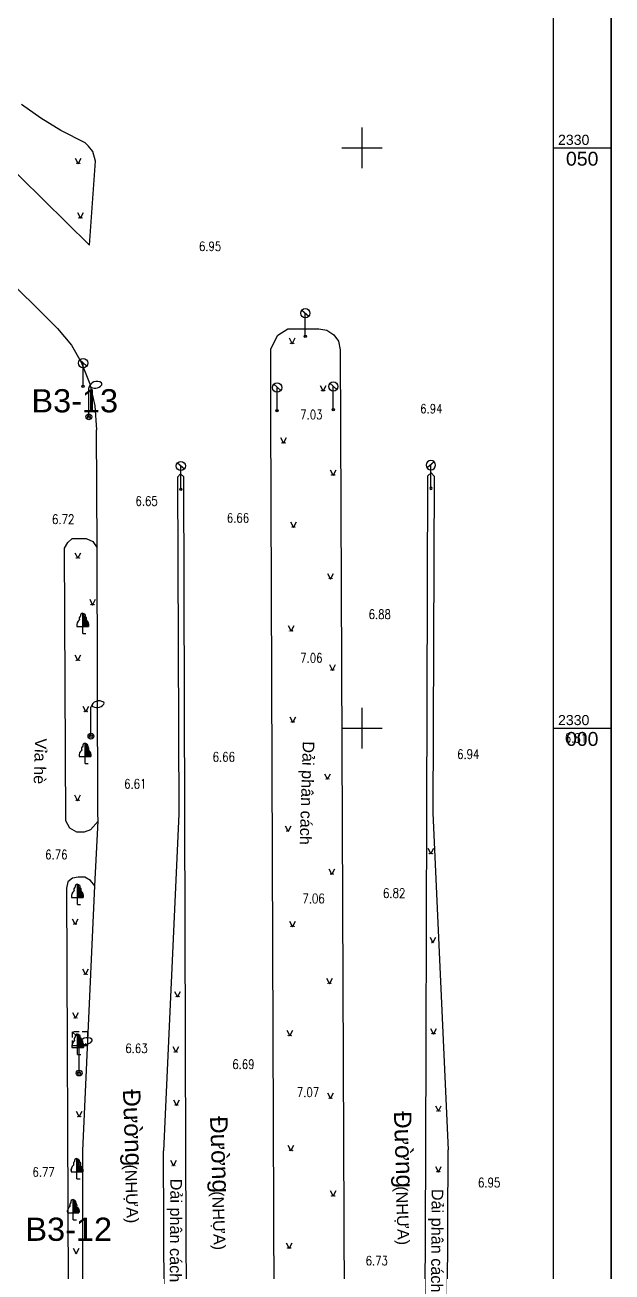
# Model space of a CAD drawing. Extents: x 582395 to 582722, y 2329868 to 2330119.
# Drawn here: x 582671 to 582721.5, y 2329953.1 to 2330060.6 of the extents above; entities that cross this region are included whole.
import ezdxf
from ezdxf.enums import TextEntityAlignment as Align

# ---------------------------------------------------------------- set-up
doc = ezdxf.new("R2010")
doc.units = 0
doc.linetypes.add('NETNHA500', pattern=[0.75, 0.5, -0.25])
for name, color, linetype in [('CHUGIAI', 7, 'Continuous'), ('dc1', 4, 'Continuous'), ('K1_n', 7, 'Continuous'), ('K1_T', 7, 'Continuous'), ('KYHIEU', 3, 'Continuous'), ('line moi', 7, 'Continuous'), ('nha', 3, 'Continuous'), ('stt', 1, 'Continuous'), ('TEXT1', 2, 'Continuous'), ('TEXT2', 1, 'Continuous')]:
    doc.layers.add(name, color=color, linetype=linetype)
doc.styles.add('CHU', font='', dxfattribs={"height": 1.5})
doc.styles.add('CLD', font='', dxfattribs={"height": 1})
doc.styles.add('DC', font='romans.shx', dxfattribs={"width": 0.8, "height": 0.8})
doc.styles.add('KHUNG', font='', dxfattribs={"height": 1.2})
doc.styles.get('CHU').set_extended_font_data('.VnArial')
doc.styles.get('CLD').set_extended_font_data('.VnArialH')
doc.styles.get('KHUNG').set_extended_font_data('.VnArial')

# ---------------------------------------------------------------- blocks, each defined once
blk = doc.blocks.new('BB')
at = {"layer": 'CHUGIAI'}
for p, q in [((-0.29, 2.28), (0.31, 1.75)), ((0, 0), (0, 2))]:
    blk.add_line(p, q, dxfattribs=at)
for centre, radius in [((0, 2), 0.4), ((0, 0), 0.1)]:
    blk.add_circle(centre, radius, dxfattribs=at)
blk = doc.blocks.new('DEN-P')
at = {"layer": 'KYHIEU'}
for points in [[(1.1, 2.92, 0.523652), (0, 2.5, 0.549376)], [(0.05, 2.64, 0.420531), (1.11, 2.75, 0.572241)]]:
    blk.add_lwpolyline(points, format="xyb", dxfattribs=at)
blk.add_lwpolyline([(0, 0), (0, 2.5)], dxfattribs=at)
for radius in [0.25, 0.125]:
    blk.add_circle((0, 0), radius, dxfattribs=at)
blk.add_arc((0.95, 2.82), 0.178, 338.0896, 33.4085, dxfattribs=at)
blk = doc.blocks.new('CAYLR')
at = {"layer": 'KYHIEU'}
for points in [[(0, 1.75, 0.497303), (-0.198201, 1.488681, 0.339551), (-0.284941, 1.163565, 0.289175), (-0.5, 0.602359)], [(0, 1.75, -0.497303), (0.198201, 1.488681, -0.339551), (0.284941, 1.163565, -0.289175), (0.5, 0.602359)]]:
    blk.add_lwpolyline(points, format="xyb", dxfattribs=at)
for points in [[(0, 0), (0, 1.75)], [(0.1, 0.602359), (0.1, 1.724173)], [(0.2, 0.602359), (0.2, 1.487287)], [(0.3, 0.602359), (0.3, 1.151908)], [(-0.5, 0.602359), (0.5, 0.602359)], [(0, 0), (0.280275, -0.001587)], [(0.4, 0.602359), (0.4, 1.04811)], [(0.5, 0.602359), (0.5, 0.822811)]]:
    blk.add_lwpolyline(points, dxfattribs=at)
blk = doc.blocks.new('CAYLR-flat-10')
at = {"layer": 'KYHIEU'}
for points in [[(0, 1.75, 0.497303), (-0.2, 1.49, 0.339551), (-0.28, 1.16, 0.289175), (-0.5, 0.6)], [(0, 1.75, -0.497303), (0.2, 1.49, -0.339551), (0.28, 1.16, -0.289175), (0.5, 0.6)]]:
    blk.add_lwpolyline(points, format="xyb", dxfattribs=at)
for points in [[(0, 0), (0, 1.75)], [(0.1, 0.6), (0.1, 1.72)], [(0.2, 0.6), (0.2, 1.49)], [(0.3, 0.6), (0.3, 1.15)], [(-0.5, 0.6), (0.5, 0.6)], [(0, 0), (0.28, 0)], [(0.4, 0.6), (0.4, 1.05)], [(0.5, 0.6), (0.5, 0.82)]]:
    blk.add_lwpolyline(points, dxfattribs=at)
blk = doc.blocks.new('DEN-P-flat-1')
at = {"layer": 'KYHIEU'}
for points in [[(1.1, 2.92, 0.523652), (0, 2.5, 0.549376)], [(0.05, 2.64, 0.420531), (1.11, 2.75, 0.572241)]]:
    blk.add_lwpolyline(points, format="xyb", dxfattribs=at)
blk.add_lwpolyline([(0, 0), (0, 2.5)], dxfattribs=at)
for radius in [0.25, 0.125]:
    blk.add_circle((0, 0), radius, dxfattribs=at)
blk.add_arc((0.95, 2.82), 0.178, 338.0896, 33.4085, dxfattribs=at)
blk = doc.blocks.new('DEN-P-flat-2')
at = {"layer": 'KYHIEU'}
for points in [[(1.1, 2.92, 0.523652), (0, 2.5, 0.549376)], [(0.05, 2.64, 0.420531), (1.11, 2.75, 0.572241)]]:
    blk.add_lwpolyline(points, format="xyb", dxfattribs=at)
blk.add_lwpolyline([(0, 0), (0, 2.5)], dxfattribs=at)
for radius in [0.25, 0.125]:
    blk.add_circle((0, 0), radius, dxfattribs=at)
blk.add_arc((0.95, 2.82), 0.178, 338.0896, 33.4085, dxfattribs=at)
blk = doc.blocks.new('BB-flat-2')
at = {"layer": 'CHUGIAI'}
for p, q in [((-0.29, 2.28), (0.31, 1.75)), ((0, 0), (0, 2))]:
    blk.add_line(p, q, dxfattribs=at)
for centre, radius in [((0, 2), 0.4), ((0, 0), 0.1)]:
    blk.add_circle(centre, radius, dxfattribs=at)
blk = doc.blocks.new('CAYLR-flat-14')
at = {"layer": 'KYHIEU'}
for points in [[(0, 1.75, 0.497303), (-0.2, 1.49, 0.339551), (-0.28, 1.16, 0.289175), (-0.5, 0.6)], [(0, 1.75, -0.497303), (0.2, 1.49, -0.339551), (0.28, 1.16, -0.289175), (0.5, 0.6)]]:
    blk.add_lwpolyline(points, format="xyb", dxfattribs=at)
for points in [[(0, 0), (0, 1.75)], [(0.1, 0.6), (0.1, 1.72)], [(0.2, 0.6), (0.2, 1.49)], [(0.3, 0.6), (0.3, 1.15)], [(-0.5, 0.6), (0.5, 0.6)], [(0, 0), (0.28, 0)], [(0.4, 0.6), (0.4, 1.05)], [(0.5, 0.6), (0.5, 0.82)]]:
    blk.add_lwpolyline(points, dxfattribs=at)
blk = doc.blocks.new('CAYLR-flat-15')
at = {"layer": 'KYHIEU'}
for points in [[(0, 1.75, 0.497303), (-0.2, 1.49, 0.339551), (-0.28, 1.16, 0.289175), (-0.5, 0.6)], [(0, 1.75, -0.497303), (0.2, 1.49, -0.339551), (0.28, 1.16, -0.289175), (0.5, 0.6)]]:
    blk.add_lwpolyline(points, format="xyb", dxfattribs=at)
for points in [[(0, 0), (0, 1.75)], [(0.1, 0.6), (0.1, 1.72)], [(0.2, 0.6), (0.2, 1.49)], [(0.3, 0.6), (0.3, 1.15)], [(-0.5, 0.6), (0.5, 0.6)], [(0, 0), (0.28, 0)], [(0.4, 0.6), (0.4, 1.05)], [(0.5, 0.6), (0.5, 0.82)]]:
    blk.add_lwpolyline(points, dxfattribs=at)
blk = doc.blocks.new('CAYLR-flat-16')
at = {"layer": 'KYHIEU'}
for points in [[(0, 1.75, 0.497303), (-0.2, 1.49, 0.339551), (-0.28, 1.16, 0.289175), (-0.5, 0.6)], [(0, 1.75, -0.497303), (0.2, 1.49, -0.339551), (0.28, 1.16, -0.289175), (0.5, 0.6)]]:
    blk.add_lwpolyline(points, format="xyb", dxfattribs=at)
for points in [[(0, 0), (0, 1.75)], [(0.1, 0.6), (0.1, 1.72)], [(0.2, 0.6), (0.2, 1.49)], [(0.3, 0.6), (0.3, 1.15)], [(-0.5, 0.6), (0.5, 0.6)], [(0, 0), (0.28, 0)], [(0.4, 0.6), (0.4, 1.05)], [(0.5, 0.6), (0.5, 0.82)]]:
    blk.add_lwpolyline(points, dxfattribs=at)
blk = doc.blocks.new('CAYLR-flat-17')
at = {"layer": 'KYHIEU'}
for points in [[(0, 1.75, 0.497303), (-0.2, 1.49, 0.339551), (-0.28, 1.16, 0.289175), (-0.5, 0.6)], [(0, 1.75, -0.497303), (0.2, 1.49, -0.339551), (0.28, 1.16, -0.289175), (0.5, 0.6)]]:
    blk.add_lwpolyline(points, format="xyb", dxfattribs=at)
for points in [[(0, 0), (0, 1.75)], [(0.1, 0.6), (0.1, 1.72)], [(0.2, 0.6), (0.2, 1.49)], [(0.3, 0.6), (0.3, 1.15)], [(-0.5, 0.6), (0.5, 0.6)], [(0, 0), (0.28, 0)], [(0.4, 0.6), (0.4, 1.05)], [(0.5, 0.6), (0.5, 0.82)]]:
    blk.add_lwpolyline(points, dxfattribs=at)
blk = doc.blocks.new('CAYLR-flat-18')
at = {"layer": 'KYHIEU'}
for points in [[(0, 1.75, 0.497303), (-0.2, 1.49, 0.339551), (-0.28, 1.16, 0.289175), (-0.5, 0.6)], [(0, 1.75, -0.497303), (0.2, 1.49, -0.339551), (0.28, 1.16, -0.289175), (0.5, 0.6)]]:
    blk.add_lwpolyline(points, format="xyb", dxfattribs=at)
for points in [[(0, 0), (0, 1.75)], [(0.1, 0.6), (0.1, 1.72)], [(0.2, 0.6), (0.2, 1.49)], [(0.3, 0.6), (0.3, 1.15)], [(-0.5, 0.6), (0.5, 0.6)], [(0, 0), (0.28, 0)], [(0.4, 0.6), (0.4, 1.05)], [(0.5, 0.6), (0.5, 0.82)]]:
    blk.add_lwpolyline(points, dxfattribs=at)
blk = doc.blocks.new('DEN-P-flat-12')
at = {"layer": 'KYHIEU'}
for points in [[(1.1, 2.92, 0.523652), (0, 2.5, 0.549376)], [(0.05, 2.64, 0.420531), (1.11, 2.75, 0.572241)]]:
    blk.add_lwpolyline(points, format="xyb", dxfattribs=at)
blk.add_lwpolyline([(0, 0), (0, 2.5)], dxfattribs=at)
for radius in [0.25, 0.125]:
    blk.add_circle((0, 0), radius, dxfattribs=at)
blk.add_arc((0.95, 2.82), 0.178, 338.0896, 33.4085, dxfattribs=at)
blk = doc.blocks.new('BB-flat-4')
at = {"layer": 'CHUGIAI'}
for p, q in [((-0.29, 2.28), (0.31, 1.75)), ((0, 0), (0, 2))]:
    blk.add_line(p, q, dxfattribs=at)
for centre, radius in [((0, 2), 0.4), ((0, 0), 0.1)]:
    blk.add_circle(centre, radius, dxfattribs=at)

msp = doc.modelspace()

# ---------------------------------------------------------------- hatches: boundary and pattern name
at = {"layer": 'KYHIEU'}
h = msp.add_hatch(color=3, dxfattribs=at)
h.paths.add_polyline_path([(582675.7, 2330048.68, 1), (582675.68, 2330048.68, 1)])
h.paths.add_polyline_path([(582675.44, 2330048.68, 1), (582675.42, 2330048.68, 1)])
h = msp.add_hatch(color=3, dxfattribs=at)
h.paths.add_polyline_path([(582675.89, 2330043.97, 1), (582675.87, 2330043.97, 1)])
h.paths.add_polyline_path([(582675.63, 2330043.97, 1), (582675.61, 2330043.97, 1)])
h = msp.add_hatch(color=3, dxfattribs=at)
h.paths.add_polyline_path([(582694.12, 2330033.16, 1), (582694.1, 2330033.16, 1)])
h.paths.add_polyline_path([(582693.86, 2330033.16, 1), (582693.84, 2330033.16, 1)])
h = msp.add_hatch(color=3, dxfattribs=at)
h.paths.add_polyline_path([(582696.8, 2330029.08, 1), (582696.77, 2330029.08, 1)])
h.paths.add_polyline_path([(582696.54, 2330029.08, 1), (582696.51, 2330029.08, 1)])
h = msp.add_hatch(color=3, dxfattribs=at)
h.paths.add_polyline_path([(582693.39, 2330024.58, 1), (582693.37, 2330024.58, 1)])
h.paths.add_polyline_path([(582693.13, 2330024.58, 1), (582693.11, 2330024.58, 1)])
h = msp.add_hatch(color=3, dxfattribs=at)
h.paths.add_polyline_path([(582697.65, 2330021.81, 1), (582697.63, 2330021.81, 1)])
h.paths.add_polyline_path([(582697.39, 2330021.81, 1), (582697.37, 2330021.81, 1)])
h = msp.add_hatch(color=3, dxfattribs=at)
h.paths.add_polyline_path([(582694.25, 2330017.32, 1), (582694.23, 2330017.32, 1)])
h.paths.add_polyline_path([(582693.99, 2330017.32, 1), (582693.97, 2330017.32, 1)])
h = msp.add_hatch(color=3, dxfattribs=at)
h.paths.add_polyline_path([(582675.67, 2330014.67, 1), (582675.65, 2330014.67, 1)])
h.paths.add_polyline_path([(582675.41, 2330014.67, 1), (582675.39, 2330014.67, 1)])
h = msp.add_hatch(color=3, dxfattribs=at)
h.paths.add_polyline_path([(582697.44, 2330012.88, 1), (582697.42, 2330012.88, 1)])
h.paths.add_polyline_path([(582697.18, 2330012.88, 1), (582697.16, 2330012.88, 1)])
h = msp.add_hatch(color=3, dxfattribs=at)
h.paths.add_polyline_path([(582676.94, 2330010.64, 1), (582676.92, 2330010.64, 1)])
h.paths.add_polyline_path([(582676.69, 2330010.64, 1), (582676.66, 2330010.64, 1)])
h = msp.add_hatch(color=3, dxfattribs=at)
h.paths.add_polyline_path([(582694.03, 2330008.38, 1), (582694.01, 2330008.38, 1)])
h.paths.add_polyline_path([(582693.77, 2330008.38, 1), (582693.75, 2330008.38, 1)])
h = msp.add_hatch(color=3, dxfattribs=at)
h.paths.add_polyline_path([(582675.67, 2330005.85, 1), (582675.65, 2330005.85, 1)])
h.paths.add_polyline_path([(582675.41, 2330005.85, 1), (582675.39, 2330005.85, 1)])
h = msp.add_hatch(color=3, dxfattribs=at)
h.paths.add_polyline_path([(582697.59, 2330005.01, 1), (582697.57, 2330005.01, 1)])
h.paths.add_polyline_path([(582697.33, 2330005.01, 1), (582697.31, 2330005.01, 1)])
h = msp.add_hatch(color=3, dxfattribs=at)
h.paths.add_polyline_path([(582676.35, 2330001.44, 1), (582676.33, 2330001.44, 1)])
h.paths.add_polyline_path([(582676.09, 2330001.44, 1), (582676.07, 2330001.44, 1)])
h = msp.add_hatch(color=3, dxfattribs=at)
h.paths.add_polyline_path([(582694.18, 2330000.52, 1), (582694.16, 2330000.52, 1)])
h.paths.add_polyline_path([(582693.92, 2330000.52, 1), (582693.9, 2330000.52, 1)])
h = msp.add_hatch(color=3, dxfattribs=at)
h.paths.add_polyline_path([(582697.18, 2329995.62, 1), (582697.16, 2329995.62, 1)])
h.paths.add_polyline_path([(582696.92, 2329995.62, 1), (582696.9, 2329995.62, 1)])
h = msp.add_hatch(color=3, dxfattribs=at)
h.paths.add_polyline_path([(582675.65, 2329993.79, 1), (582675.63, 2329993.79, 1)])
h.paths.add_polyline_path([(582675.39, 2329993.79, 1), (582675.37, 2329993.79, 1)])
h = msp.add_hatch(color=3, dxfattribs=at)
h.paths.add_polyline_path([(582693.77, 2329991.12, 1), (582693.75, 2329991.12, 1)])
h.paths.add_polyline_path([(582693.52, 2329991.12, 1), (582693.49, 2329991.12, 1)])
h = msp.add_hatch(color=3, dxfattribs=at)
h.paths.add_polyline_path([(582706.07, 2329989.19, 1), (582706.05, 2329989.19, 1)])
h.paths.add_polyline_path([(582705.81, 2329989.19, 1), (582705.79, 2329989.19, 1)])
h = msp.add_hatch(color=3, dxfattribs=at)
h.paths.add_polyline_path([(582697.55, 2329987.42, 1), (582697.53, 2329987.42, 1)])
h.paths.add_polyline_path([(582697.29, 2329987.42, 1), (582697.27, 2329987.42, 1)])
h = msp.add_hatch(color=3, dxfattribs=at)
h.paths.add_polyline_path([(582675.44, 2329983.11, 1), (582675.42, 2329983.11, 1)])
h.paths.add_polyline_path([(582675.18, 2329983.11, 1), (582675.16, 2329983.11, 1)])
h = msp.add_hatch(color=3, dxfattribs=at)
h.paths.add_polyline_path([(582694.15, 2329982.92, 1), (582694.13, 2329982.92, 1)])
h.paths.add_polyline_path([(582693.89, 2329982.92, 1), (582693.87, 2329982.92, 1)])
h = msp.add_hatch(color=3, dxfattribs=at)
h.paths.add_polyline_path([(582706.25, 2329981.53, 1), (582706.23, 2329981.53, 1)])
h.paths.add_polyline_path([(582706, 2329981.53, 1), (582705.97, 2329981.53, 1)])
h = msp.add_hatch(color=3, dxfattribs=at)
h.paths.add_polyline_path([(582676.34, 2329978.79, 1), (582676.31, 2329978.79, 1)])
h.paths.add_polyline_path([(582676.08, 2329978.79, 1), (582676.05, 2329978.79, 1)])
h = msp.add_hatch(color=3, dxfattribs=at)
h.paths.add_polyline_path([(582697.33, 2329978.01, 1), (582697.31, 2329978.01, 1)])
h.paths.add_polyline_path([(582697.07, 2329978.01, 1), (582697.05, 2329978.01, 1)])
h = msp.add_hatch(color=3, dxfattribs=at)
h.paths.add_polyline_path([(582684.26, 2329976.87, 1), (582684.24, 2329976.87, 1)])
h.paths.add_polyline_path([(582684, 2329976.87, 1), (582683.98, 2329976.87, 1)])
h = msp.add_hatch(color=3, dxfattribs=at)
h.paths.add_polyline_path([(582675.48, 2329975.03, 1), (582675.46, 2329975.03, 1)])
h.paths.add_polyline_path([(582675.22, 2329975.03, 1), (582675.2, 2329975.03, 1)])
h = msp.add_hatch(color=3, dxfattribs=at)
h.paths.add_polyline_path([(582693.92, 2329973.51, 1), (582693.9, 2329973.51, 1)])
h.paths.add_polyline_path([(582693.66, 2329973.51, 1), (582693.64, 2329973.51, 1)])
h = msp.add_hatch(color=3, dxfattribs=at)
h.paths.add_polyline_path([(582706.3, 2329973.67, 1), (582706.28, 2329973.67, 1)])
h.paths.add_polyline_path([(582706.04, 2329973.67, 1), (582706.02, 2329973.67, 1)])
h = msp.add_hatch(color=3, dxfattribs=at)
h.paths.add_polyline_path([(582684.1, 2329972.1, 1), (582684.08, 2329972.1, 1)])
h.paths.add_polyline_path([(582683.84, 2329972.1, 1), (582683.82, 2329972.1, 1)])
h = msp.add_hatch(color=3, dxfattribs=at)
h.paths.add_polyline_path([(582697.43, 2329968.11, 1), (582697.4, 2329968.11, 1)])
h.paths.add_polyline_path([(582697.17, 2329968.11, 1), (582697.14, 2329968.11, 1)])
h = msp.add_hatch(color=3, dxfattribs=at)
h.paths.add_polyline_path([(582684.16, 2329967.51, 1), (582684.14, 2329967.51, 1)])
h.paths.add_polyline_path([(582683.9, 2329967.51, 1), (582683.88, 2329967.51, 1)])
h = msp.add_hatch(color=3, dxfattribs=at)
h.paths.add_polyline_path([(582706.72, 2329967.01, 1), (582706.69, 2329967.01, 1)])
h.paths.add_polyline_path([(582706.46, 2329967.01, 1), (582706.44, 2329967.01, 1)])
h = msp.add_hatch(color=3, dxfattribs=at)
h.paths.add_polyline_path([(582675.79, 2329966.53, 1), (582675.77, 2329966.53, 1)])
h.paths.add_polyline_path([(582675.53, 2329966.53, 1), (582675.51, 2329966.53, 1)])
h = msp.add_hatch(color=3, dxfattribs=at)
h.paths.add_polyline_path([(582694.02, 2329963.61, 1), (582694, 2329963.61, 1)])
h.paths.add_polyline_path([(582693.76, 2329963.61, 1), (582693.74, 2329963.61, 1)])
h = msp.add_hatch(color=3, dxfattribs=at)
h.paths.add_polyline_path([(582683.91, 2329962.31, 1), (582683.89, 2329962.31, 1)])
h.paths.add_polyline_path([(582683.65, 2329962.31, 1), (582683.63, 2329962.31, 1)])
h = msp.add_hatch(color=3, dxfattribs=at)
h.paths.add_polyline_path([(582706.72, 2329961.77, 1), (582706.69, 2329961.77, 1)])
h.paths.add_polyline_path([(582706.46, 2329961.77, 1), (582706.44, 2329961.77, 1)])
h = msp.add_hatch(color=3, dxfattribs=at)
h.paths.add_polyline_path([(582697.66, 2329959.69, 1), (582697.63, 2329959.69, 1)])
h.paths.add_polyline_path([(582697.4, 2329959.69, 1), (582697.37, 2329959.69, 1)])
h = msp.add_hatch(color=3, dxfattribs=at)
h.paths.add_polyline_path([(582693.87, 2329955.2, 1), (582693.84, 2329955.2, 1)])
h.paths.add_polyline_path([(582693.61, 2329955.2, 1), (582693.59, 2329955.2, 1)])
h = msp.add_hatch(color=3, dxfattribs=at)
h.paths.add_polyline_path([(582675.54, 2329954.73, 1), (582675.52, 2329954.73, 1)])
h.paths.add_polyline_path([(582675.28, 2329954.73, 1), (582675.26, 2329954.73, 1)])

# ---------------------------------------------------------------- linework, layer by layer
msp.add_lwpolyline([(582395, 2329884.35), (582721.46, 2329884.35), (582721.46, 2330118.53), (582395, 2330118.53)], close=True)
at = {"layer": 'K1_n'}
for p, q in [((582716.46, 2330050), (582721.46, 2330050)), ((582716.46, 2330000), (582721.46, 2330000))]:
    msp.add_line(p, q, dxfattribs=at)
at = {"layer": 'K1_n', "const_width": 0.15}
msp.add_lwpolyline([(582721.46, 2330118.53), (582721.46, 2329884.35)], dxfattribs=at)
at = {"layer": 'K1_T'}
for p, q in [((582700, 2330048.25), (582700, 2330051.75)), ((582698.25, 2330050), (582701.75, 2330050)), ((582700, 2329998.25), (582700, 2330001.75)), ((582698.25, 2330000), (582701.75, 2330000))]:
    msp.add_line(p, q, dxfattribs=at)
msp.add_lwpolyline([(582716.46, 2330118.53), (582716.46, 2329884.35)], dxfattribs=at)
msp.add_lwpolyline([(582716.46, 2330118.53), (582716.46, 2329884.35)], dxfattribs=at)
at = {"layer": 'KYHIEU', "color": 3}
for p, q in [((582675.3, 2330049.13), (582675.56, 2330048.64)), ((582675.56, 2330048.64), (582675.82, 2330049.13)), ((582675.49, 2330044.42), (582675.75, 2330043.94)), ((582675.75, 2330043.94), (582676.01, 2330044.42)), ((582693.73, 2330033.62), (582693.98, 2330033.13)), ((582693.98, 2330033.13), (582694.24, 2330033.62)), ((582696.4, 2330029.54), (582696.65, 2330029.05)), ((582696.65, 2330029.05), (582696.91, 2330029.54)), ((582692.99, 2330025.04), (582693.25, 2330024.55)), ((582693.25, 2330024.55), (582693.51, 2330025.04)), ((582697.25, 2330022.27), (582697.51, 2330021.78)), ((582697.51, 2330021.78), (582697.77, 2330022.27)), ((582693.85, 2330017.77), (582694.11, 2330017.29)), ((582694.11, 2330017.29), (582694.36, 2330017.77)), ((582675.27, 2330015.12), (582675.53, 2330014.64)), ((582675.53, 2330014.64), (582675.79, 2330015.12)), ((582697.04, 2330013.33), (582697.3, 2330012.85)), ((582697.3, 2330012.85), (582697.55, 2330013.33)), ((582676.55, 2330011.1), (582676.8, 2330010.61)), ((582676.8, 2330010.61), (582677.06, 2330011.1)), ((582693.63, 2330008.84), (582693.89, 2330008.35)), ((582693.89, 2330008.35), (582694.15, 2330008.84)), ((582675.27, 2330006.31), (582675.53, 2330005.82)), ((582675.53, 2330005.82), (582675.79, 2330006.31)), ((582697.19, 2330005.47), (582697.45, 2330004.98)), ((582697.45, 2330004.98), (582697.71, 2330005.47)), ((582675.95, 2330001.9), (582676.21, 2330001.41)), ((582676.21, 2330001.41), (582676.47, 2330001.9)), ((582693.79, 2330000.97), (582694.04, 2330000.49)), ((582694.04, 2330000.49), (582694.3, 2330000.97)), ((582696.78, 2329996.07), (582697.04, 2329995.59)), ((582697.04, 2329995.59), (582697.3, 2329996.07)), ((582675.25, 2329994.24), (582675.51, 2329993.75)), ((582675.51, 2329993.75), (582675.77, 2329994.24)), ((582693.38, 2329991.57), (582693.63, 2329991.09)), ((582693.63, 2329991.09), (582693.89, 2329991.57)), ((582705.67, 2329989.65), (582705.93, 2329989.16)), ((582705.93, 2329989.16), (582706.19, 2329989.65)), ((582697.15, 2329987.88), (582697.41, 2329987.39)), ((582697.41, 2329987.39), (582697.67, 2329987.88)), ((582675.04, 2329983.56), (582675.3, 2329983.08)), ((582675.3, 2329983.08), (582675.55, 2329983.56)), ((582693.75, 2329983.38), (582694.01, 2329982.89)), ((582694.01, 2329982.89), (582694.26, 2329983.38)), ((582705.86, 2329981.98), (582706.11, 2329981.5)), ((582706.11, 2329981.5), (582706.37, 2329981.98)), ((582675.94, 2329979.25), (582676.19, 2329978.76)), ((582676.19, 2329978.76), (582676.45, 2329979.25)), ((582696.93, 2329978.46), (582697.19, 2329977.98)), ((582697.19, 2329977.98), (582697.45, 2329978.46)), ((582683.86, 2329977.32), (582684.12, 2329976.84)), ((582684.12, 2329976.84), (582684.38, 2329977.32)), ((582675.08, 2329975.49), (582675.34, 2329975)), ((582675.34, 2329975), (582675.6, 2329975.49)), ((582705.9, 2329974.13), (582706.16, 2329973.64)), ((582706.16, 2329973.64), (582706.42, 2329974.13)), ((582693.53, 2329973.96), (582693.78, 2329973.48)), ((582693.78, 2329973.48), (582694.04, 2329973.96)), ((582683.7, 2329972.56), (582683.96, 2329972.07)), ((582683.96, 2329972.07), (582684.22, 2329972.56)), ((582683.76, 2329967.97), (582684.02, 2329967.48)), ((582684.02, 2329967.48), (582684.28, 2329967.97)), ((582697.03, 2329968.56), (582697.29, 2329968.08)), ((582697.29, 2329968.08), (582697.54, 2329968.56)), ((582675.4, 2329966.99), (582675.65, 2329966.5)), ((582675.65, 2329966.5), (582675.91, 2329966.99)), ((582706.32, 2329967.46), (582706.58, 2329966.98)), ((582706.58, 2329966.98), (582706.83, 2329967.46)), ((582693.62, 2329964.07), (582693.88, 2329963.58)), ((582693.88, 2329963.58), (582694.14, 2329964.07)), ((582683.51, 2329962.77), (582683.77, 2329962.28)), ((582683.77, 2329962.28), (582684.03, 2329962.77)), ((582706.32, 2329962.22), (582706.58, 2329961.73)), ((582706.58, 2329961.73), (582706.83, 2329962.22)), ((582697.26, 2329960.15), (582697.51, 2329959.66)), ((582697.51, 2329959.66), (582697.77, 2329960.15)), ((582675.14, 2329955.18), (582675.4, 2329954.69)), ((582675.4, 2329954.69), (582675.65, 2329955.18)), ((582693.47, 2329955.65), (582693.73, 2329955.17)), ((582693.73, 2329955.17), (582693.98, 2329955.65))]:
    msp.add_line(p, q, dxfattribs=at)
for centre in [(582675.43, 2330048.68), (582675.69, 2330048.68), (582675.62, 2330043.97), (582675.88, 2330043.97), (582693.85, 2330033.16), (582694.11, 2330033.16), (582696.53, 2330029.08), (582696.78, 2330029.08), (582693.12, 2330024.58), (582693.38, 2330024.58), (582697.38, 2330021.81), (582697.64, 2330021.81), (582693.98, 2330017.32), (582694.24, 2330017.32), (582675.4, 2330014.67), (582675.66, 2330014.67), (582697.17, 2330012.88), (582697.43, 2330012.88), (582676.67, 2330010.64), (582676.93, 2330010.64), (582693.76, 2330008.38), (582694.02, 2330008.38), (582675.4, 2330005.85), (582675.66, 2330005.85), (582697.32, 2330005.01), (582697.58, 2330005.01), (582676.08, 2330001.44), (582676.34, 2330001.44), (582693.91, 2330000.52), (582694.17, 2330000.52), (582696.91, 2329995.62), (582697.17, 2329995.62), (582675.38, 2329993.79), (582675.64, 2329993.79), (582693.51, 2329991.12), (582693.76, 2329991.12), (582705.8, 2329989.19), (582706.06, 2329989.19), (582697.28, 2329987.42), (582697.54, 2329987.42), (582675.17, 2329983.11), (582675.43, 2329983.11), (582693.88, 2329982.92), (582694.14, 2329982.92), (582705.98, 2329981.53), (582706.24, 2329981.53), (582676.07, 2329978.79), (582676.32, 2329978.79), (582697.06, 2329978.01), (582697.32, 2329978.01), (582683.99, 2329976.87), (582684.25, 2329976.87), (582675.21, 2329975.03), (582675.47, 2329975.03), (582693.65, 2329973.51), (582693.91, 2329973.51), (582706.03, 2329973.67), (582706.29, 2329973.67), (582683.83, 2329972.1), (582684.09, 2329972.1), (582697.16, 2329968.11), (582697.41, 2329968.11), (582683.89, 2329967.51), (582684.15, 2329967.51), (582706.45, 2329967.01), (582706.71, 2329967.01), (582675.52, 2329966.53), (582675.78, 2329966.53), (582693.75, 2329963.61), (582694.01, 2329963.61), (582683.64, 2329962.31), (582683.9, 2329962.31), (582706.45, 2329961.77), (582706.71, 2329961.77), (582697.39, 2329959.69), (582697.64, 2329959.69), (582693.6, 2329955.2), (582693.86, 2329955.2), (582675.27, 2329954.73), (582675.53, 2329954.73)]:
    msp.add_circle(centre, 0.011, dxfattribs=at)
at = {"layer": 'line moi'}
for p, q in [((582653.88, 2330063.9), (582676.53, 2330041.62)), ((582650, 2330058), (582673.78, 2330034.44)), ((582672.33, 2330052.57), (582670.69, 2330053.73)), ((582674.07, 2330051.5), (582672.33, 2330052.57)), ((582676.16, 2330050.45), (582674.07, 2330051.5)), ((582676.46, 2330050.16), (582676.16, 2330050.45)), ((582676.81, 2330049.69), (582676.46, 2330050.16)), ((582677.04, 2330048.85), (582676.81, 2330049.69)), ((582676.53, 2330041.62), (582677.04, 2330048.85)), ((582673.78, 2330034.44), (582674.99, 2330033.01)), ((582692.76, 2330033.87), (582693.6, 2330034.41)), ((582693.6, 2330034.41), (582694.55, 2330034.41)), ((582694.55, 2330034.41), (582696.28, 2330034.41)), ((582696.28, 2330034.41), (582696.97, 2330034.28)), ((582692.16, 2330032.7), (582692.76, 2330033.87)), ((582696.97, 2330034.28), (582697.58, 2330033.9)), ((582697.58, 2330033.9), (582697.97, 2330033.35)), ((582697.97, 2330033.35), (582698.12, 2330032.59)), ((582674.99, 2330033.01), (582675.83, 2330031.53)), ((582692.14, 2330027.06), (582692.16, 2330032.7)), ((582698.12, 2330032.59), (582698.66, 2329901.67)), ((582675.83, 2330031.53), (582676.55, 2330029.68)), ((582676.55, 2330029.68), (582677, 2330027.77)), ((582677, 2330027.77), (582677.13, 2330025.71)), ((582692.62, 2329903.01), (582692.14, 2330027.06)), ((582677.19, 2330015.54), (582677.13, 2330025.71)), ((582684.37, 2330021.92), (582684.11, 2330021.63)), ((582684.11, 2330021.63), (582684.22, 2329992.59)), ((582684.67, 2330021.67), (582684.37, 2330021.92)), ((582684.74, 2329992.62), (582684.67, 2330021.67)), ((582705.59, 2329992.7), (582705.66, 2330021.75)), ((582705.66, 2330021.75), (582705.96, 2330022)), ((582705.96, 2330022), (582706.22, 2330021.71)), ((582706.22, 2330021.71), (582706.11, 2329992.67)), ((582674.66, 2330016.01), (582675.05, 2330016.33)), ((582675.05, 2330016.33), (582675.44, 2330016.33)), ((582675.44, 2330016.33), (582676.26, 2330016.33)), ((582676.26, 2330016.33), (582676.83, 2330016.09)), ((582676.83, 2330016.09), (582677.19, 2330015.54)), ((582674.38, 2330015.52), (582674.66, 2330016.01)), ((582674.5, 2329992), (582674.38, 2330015.52)), ((582677.24, 2329992.7), (582677.19, 2330015.54)), ((582677.27, 2329991.97), (582677.24, 2329992.7)), ((582684.22, 2329992.59), (582682.92, 2329963.59)), ((582684.84, 2329963.28), (582684.74, 2329992.62)), ((582705.49, 2329963.36), (582705.59, 2329992.7)), ((582706.11, 2329992.67), (582707.41, 2329963.67)), ((582674.83, 2329991.38), (582674.5, 2329992)), ((582675.45, 2329991.04), (582674.83, 2329991.38)), ((582677.27, 2329991.97), (582676.61, 2329991.25)), ((582676.98, 2329986.4), (582677.27, 2329991.97)), ((582676.07, 2329991.04), (582675.45, 2329991.04)), ((582676.61, 2329991.25), (582676.07, 2329991.04)), ((582675.06, 2329987.08), (582674.67, 2329986.76)), ((582675.57, 2329987.17), (582675.06, 2329987.08)), ((582676.14, 2329987.17), (582675.57, 2329987.17)), ((582676.63, 2329986.87), (582676.14, 2329987.17)), ((582674.67, 2329986.76), (582674.56, 2329986.2)), ((582674.56, 2329986.2), (582674.7, 2329951.85)), ((582675.97, 2329963.59), (582676.98, 2329986.4)), ((582676.98, 2329986.4), (582676.63, 2329986.87)), ((582675.97, 2329951.7), (582675.97, 2329963.59)), ((582683.03, 2329933.57), (582682.92, 2329963.59)), ((582707.3, 2329933.65), (582707.41, 2329963.67)), ((582685.1, 2329903.44), (582684.84, 2329963.28)), ((582705.23, 2329903.52), (582705.49, 2329963.36))]:
    msp.add_line(p, q, dxfattribs=at)
at = {"layer": 'nha', "linetype": 'NETNHA500'}
for p, q in [((582676.4, 2329973.83), (582675.05, 2329973.83)), ((582675.05, 2329973.83), (582675.05, 2329972.65)), ((582675.05, 2329973.83), (582676.39, 2329972.65)), ((582676.39, 2329972.65), (582676.4, 2329973.83)), ((582675.05, 2329972.65), (582676.39, 2329972.65))]:
    msp.add_line(p, q, dxfattribs=at)

# ---------------------------------------------------------------- block references
at = {"layer": 'KYHIEU'}
for name, p in [('BB', (582675.98, 2330029.46)), ('BB', (582684.4, 2330020.59)), ('CAYLR', (582675.95, 2330008.16)), ('CAYLR', (582676.15, 2329996.95)), ('CAYLR', (582675.49, 2329984.81)), ('CAYLR', (582675.51, 2329971.89)), ('CAYLR', (582675.45, 2329961.17)), ('CAYLR', (582675.13, 2329957.62))]:
    msp.add_blockref(name, p, dxfattribs=at)
at = {"layer": 'KYHIEU', "color": 0}
for p in [(582676.48, 2330026.83), (582676.66, 2329999.31), (582675.64, 2329970.28)]:
    msp.add_blockref('DEN-P', p, dxfattribs=at)
at = {"layer": 'KYHIEU', "xscale": -1}
msp.add_blockref('BB', (582705.93, 2330020.67), dxfattribs=at)
at = {"layer": 'line moi'}
for name, p in [('BB-flat-4', (582695.12, 2330033.75)), ('BB-flat-4', (582675.98, 2330029.46)), ('DEN-P-flat-12', (582676.48, 2330026.83)), ('BB-flat-4', (582692.69, 2330027.35)), ('BB-flat-4', (582697.53, 2330027.44)), ('BB-flat-2', (582684.4, 2330020.59)), ('CAYLR-flat-18', (582675.95, 2330008.16)), ('DEN-P-flat-2', (582676.66, 2329999.31)), ('CAYLR-flat-17', (582676.15, 2329996.95)), ('CAYLR-flat-16', (582675.49, 2329984.81)), ('CAYLR-flat-15', (582675.51, 2329971.89)), ('DEN-P-flat-1', (582675.64, 2329970.28)), ('CAYLR-flat-10', (582675.45, 2329961.17)), ('CAYLR-flat-14', (582675.13, 2329957.62))]:
    msp.add_blockref(name, p, dxfattribs=at)
at = {"layer": 'line moi', "xscale": -1}
msp.add_blockref('BB-flat-2', (582705.93, 2330020.67), dxfattribs=at)

# ---------------------------------------------------------------- texts
at = {"layer": 'dc1', "style": 'DC', "width": 0.8}
for s, p in [('6.95', (582685.96, 2330041.12)), ('7.03', (582694.68, 2330026.62)), ('6.65', (582680.49, 2330019.17)), ('6.66', (582688.36, 2330017.71)), ('6.88', (582700.57, 2330009.41)), ('7.06', (582694.68, 2330005.65)), ('6.81', (582717.46, 2329998.75)), ('6.66', (582687.14, 2329997.13)), ('6.94', (582708.19, 2329997.36)), ('6.61', (582679.52, 2329994.8)), ('6.82', (582701.81, 2329985.38)), ('7.06', (582694.87, 2329984.92)), ('6.63', (582679.62, 2329972.01)), ('6.69', (582688.83, 2329970.64)), ('7.07', (582694.39, 2329968.22)), ('6.77', (582671.62, 2329961.35)), ('6.95', (582709.99, 2329960.44)), ('6.73', (582700.31, 2329953.71))]:
    msp.add_text(s, height=0.8, dxfattribs=at).set_placement(p)
for s, p in [('6.94', (582705.01, 2330027.93)), ('6.72', (582673.31, 2330018.4)), ('6.76', (582672.72, 2329989.5))]:
    msp.add_text(s, height=0.8, dxfattribs=at).set_placement(p, align=Align.TOP_LEFT)
at = {"layer": 'K1_n', "style": 'KHUNG'}
for p in [(582718.23, 2330050), (582718.23, 2330000)]:
    msp.add_text('2330', height=0.87, dxfattribs=at).set_placement(p, align=Align.BOTTOM_CENTER)
for s, p in [('050', (582718.96, 2330049.67)), ('000', (582718.96, 2329999.67))]:
    msp.add_text(s, height=1.2, dxfattribs=at).set_placement(p, align=Align.TOP_CENTER)
at = {"layer": 'stt', "style": 'CHU'}
for s, p in [('B3-13', (582671.54, 2330027.21)), ('B3-12', (582671.02, 2329955.82))]:
    msp.add_text(s, height=2, dxfattribs=at).set_placement(p)
at = {"layer": 'TEXT1', "style": 'CHU'}
for s, rotation, p in [('VØa hÌ', 268.2177, (582671.85, 2329999.14)), ('VØa hÌ', 268.2177, (582671.85, 2329999.14)), ('D¶i ph©n c¸ch', 268.2177, (582694.91, 2329998.88)), ('D¶i ph©n c¸ch', 268.2177, (582694.91, 2329998.88)), ('D¶i ph©n c¸ch', 269.6272, (582683.5, 2329961.18)), ('D¶i ph©n c¸ch', 269.6272, (582706, 2329960.3))]:
    msp.add_text(s, height=1, rotation=rotation, dxfattribs=at).set_placement(p)
at = {"layer": 'TEXT2', "color": 1}
for s, height, style, p in [('§\xadêng', 1.5, 'CHU', (582679.41, 2329968.85)), ('§\xadêng', 1.5, 'CHU', (582702.74, 2329966.97)), ('§\xadêng', 1.5, 'CHU', (582686.91, 2329966.54)), ('(nhùa)', 1, 'CLD', (582679.58, 2329962.39)), ('(nhùa)', 1, 'CLD', (582702.91, 2329960.51)), ('(nhùa)', 1, 'CLD', (582687.08, 2329960.08))]:
    msp.add_text(s, height=height, rotation=272, dxfattribs=dict(at, style=style)).set_placement(p)

doc.saveas('drawing.dxf')
